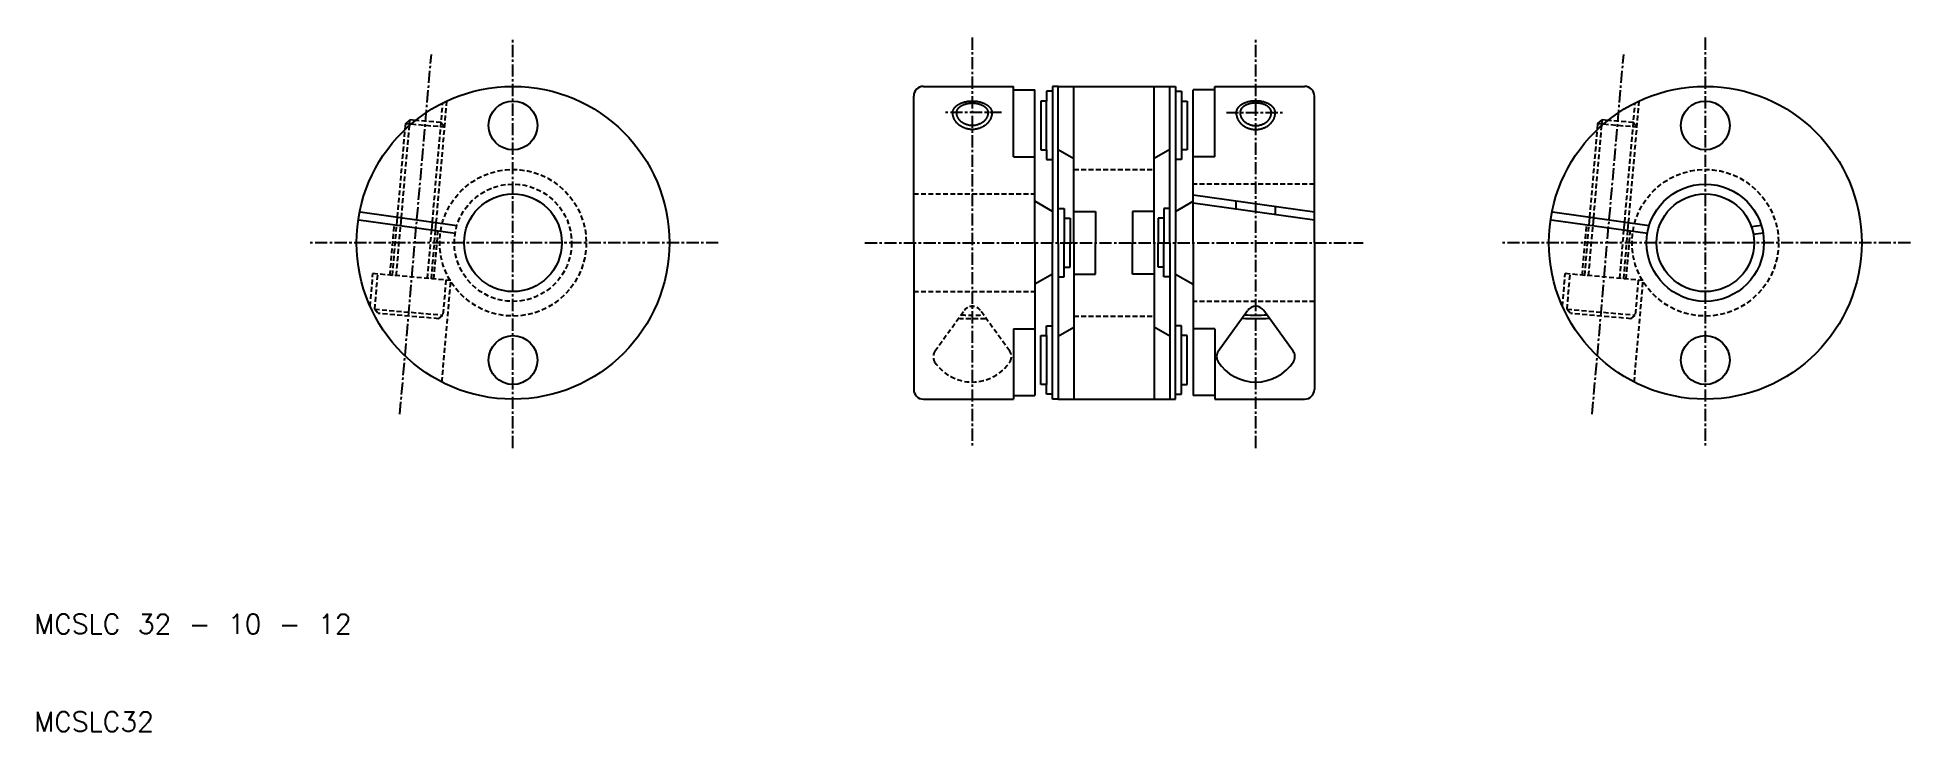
# Model space of a CAD drawing. Extents: x 10 to 202, y 10 to 81.
import ezdxf

# ---------------------------------------------------------------- set-up
doc = ezdxf.new("R2010")
doc.units = 0
doc.linetypes.add('CENTER', pattern=[2, 1.25, -0.25, 0.25, -0.25])
doc.linetypes.add('DASHED', pattern=[0.75, 0.5, -0.25])
doc.layers.get('0').update_dxf_attribs({"linetype": 'CONTINUOUS'})
doc.layers.add('CENTER', color=1, linetype='CENTER')
doc.styles.get("Standard").update_dxf_attribs({"font": 'txt.shx', "width": 0.7, "bigfont": 'bigfont.shx'})

msp = doc.modelspace()

# ---------------------------------------------------------------- linework, layer by layer
at = {"color": 7, "linetype": 'CONTINUOUS'}
for p, q in [((100, 60), (100, 75)), ((101, 76), (110.2, 76)), ((110.2, 75.63), (110.2, 76)), ((110.2, 75.63), (112.4, 75.63)), ((110.2, 68.8), (110.2, 75.63)), ((112.4, 64.12), (112.4, 75.63)), ((114.2, 75.5), (113.6, 75.5)), ((113.6, 75.5), (113.6, 74.5)), ((114.2, 76), (114.2, 75.5)), ((114.8, 76), (114.2, 76)), ((114.2, 75.5), (114.2, 68.5)), ((114.8, 60), (114.8, 76)), ((114.8, 76), (126.2, 76)), ((116.4, 68.63), (116.4, 76)), ((124.6, 68.63), (124.6, 76)), ((126.2, 60), (126.2, 76)), ((126.2, 76), (126.8, 76)), ((126.8, 76), (126.8, 75.5)), ((126.8, 75.5), (126.8, 68.5)), ((126.8, 75.5), (127.4, 75.5)), ((127.4, 75.5), (127.4, 74.5)), ((130.8, 75.63), (128.6, 75.63)), ((128.6, 64.12), (128.6, 75.63)), ((130.8, 76), (140, 76)), ((130.8, 75.63), (130.8, 76)), ((130.8, 68.8), (130.8, 75.63)), ((141, 60), (141, 75)), ((113, 74.5), (113, 69.5)), ((113.6, 74.5), (113, 74.5)), ((113.6, 69.5), (113.6, 74.5)), ((127.4, 74.5), (127.4, 69.5)), ((127.4, 74.5), (128, 74.5)), ((128, 74.5), (128, 69.5)), ((47.97, 71.59), (48.02, 72.2)), ((48.02, 72.2), (48.46, 72.57)), ((48.02, 72.2), (48.59, 72.15)), ((49.03, 72.52), (48.46, 72.57)), ((169.97, 71.59), (170.02, 72.2)), ((170.02, 72.2), (170.46, 72.57)), ((170.02, 72.2), (170.59, 72.15)), ((171.03, 72.52), (170.46, 72.57)), ((113, 69.5), (113.6, 69.5)), ((113.6, 69.5), (113.6, 68.5)), ((114.8, 69.55), (116.4, 68.63)), ((126.2, 69.55), (124.6, 68.63)), ((127.4, 69.5), (127.4, 68.5)), ((128, 69.5), (127.4, 69.5)), ((110.2, 68.8), (112.4, 68.8)), ((113.6, 68.5), (114.2, 68.5)), ((114.2, 68.5), (114.2, 63.2)), ((116.4, 60), (116.4, 68.63)), ((124.6, 60), (124.6, 68.63)), ((126.8, 68.5), (126.8, 63.2)), ((127.4, 68.5), (126.8, 68.5)), ((130.8, 68.8), (128.6, 68.8)), ((114.2, 63.2), (112.4, 64.24)), ((112.4, 60), (112.4, 64.12)), ((114.8, 63.5), (115.4, 63.5)), ((115.4, 63.5), (115.4, 60)), ((126.2, 63.5), (125.6, 63.5)), ((125.6, 63.5), (125.6, 60)), ((126.8, 63.2), (128.6, 64.24)), ((128.6, 64.9), (141.01, 63.15)), ((128.6, 60), (128.6, 64.12)), ((128.6, 64.1), (141, 62.35)), ((133, 63.48), (133, 64.28)), ((137, 63.72), (137, 62.92)), ((43.22, 62.35), (53.08, 60.97)), ((43.36, 63.15), (53.26, 61.76)), ((47.11, 61.81), (47.18, 62.62)), ((51.08, 61.25), (51.15, 62.06)), ((114.2, 63.2), (114.2, 60)), ((115.4, 62.5), (116, 62.5)), ((116, 62.5), (116, 60)), ((116.4, 63.2), (118.6, 63.2)), ((118.6, 63.2), (118.6, 60)), ((124.6, 63.2), (122.4, 63.2)), ((122.4, 63.2), (122.4, 60)), ((125.6, 62.5), (125, 62.5)), ((125, 62.5), (125, 60)), ((126.8, 63.2), (126.8, 60)), ((165.22, 62.35), (175.08, 60.97)), ((165.36, 63.15), (175.26, 61.76)), ((169.11, 61.81), (169.18, 62.62)), ((173.08, 61.25), (173.15, 62.06)), ((186.74, 61.76), (185.73, 61.62)), ((100, 60), (100, 45)), ((112.4, 60), (112.4, 55.88)), ((114.2, 56.8), (114.2, 60)), ((114.8, 60), (114.8, 44)), ((115.4, 56.5), (115.4, 60)), ((116, 57.5), (116, 60)), ((116.4, 60), (116.4, 51.37)), ((118.6, 56.8), (118.6, 60)), ((122.4, 56.8), (122.4, 60)), ((124.6, 60), (124.6, 51.37)), ((125, 57.5), (125, 60)), ((125.6, 56.5), (125.6, 60)), ((126.2, 60), (126.2, 44)), ((126.8, 56.8), (126.8, 60)), ((128.6, 60), (128.6, 55.88)), ((141, 60), (141, 45)), ((186.92, 60.97), (185.93, 60.83)), ((115.4, 57.5), (116, 57.5)), ((125.6, 57.5), (125, 57.5)), ((114.2, 56.8), (112.4, 55.76)), ((112.4, 55.88), (112.4, 44.37)), ((114.2, 51.5), (114.2, 56.8)), ((114.8, 56.5), (115.4, 56.5)), ((116.4, 56.8), (118.6, 56.8)), ((124.6, 56.8), (122.4, 56.8)), ((126.2, 56.5), (125.6, 56.5)), ((126.8, 51.5), (126.8, 56.8)), ((126.8, 56.8), (128.6, 55.76)), ((128.6, 55.88), (128.6, 44.37)), ((131.17, 48.91), (134.17, 53.07)), ((138.83, 48.91), (135.83, 53.07)), ((110.2, 51.2), (112.4, 51.2)), ((110.2, 51.2), (110.2, 44.37)), ((113, 45.5), (113, 50.5)), ((113, 50.5), (113.6, 50.5)), ((113.6, 51.5), (114.2, 51.5)), ((113.6, 50.5), (113.6, 51.5)), ((113.6, 50.5), (113.6, 45.5)), ((114.2, 44.5), (114.2, 51.5)), ((114.8, 50.45), (116.4, 51.37)), ((116.4, 51.37), (116.4, 44)), ((124.6, 51.37), (124.6, 44)), ((126.2, 50.45), (124.6, 51.37)), ((126.8, 44.5), (126.8, 51.5)), ((127.4, 51.5), (126.8, 51.5)), ((127.4, 50.5), (127.4, 51.5)), ((127.4, 45.5), (127.4, 50.5)), ((128, 50.5), (127.4, 50.5)), ((128, 45.5), (128, 50.5)), ((130.8, 51.2), (128.6, 51.2)), ((130.8, 51.2), (130.8, 44.37)), ((110.2, 44.37), (112.4, 44.37)), ((110.2, 44.37), (110.2, 44)), ((113.6, 45.5), (113, 45.5)), ((113.6, 44.5), (113.6, 45.5)), ((114.2, 44.5), (113.6, 44.5)), ((114.2, 44), (114.2, 44.5)), ((126.8, 44.5), (127.4, 44.5)), ((126.8, 44), (126.8, 44.5)), ((127.4, 45.5), (128, 45.5)), ((127.4, 44.5), (127.4, 45.5)), ((130.8, 44.37), (128.6, 44.37)), ((130.8, 44.37), (130.8, 44)), ((101, 44), (110.2, 44)), ((114.8, 44), (114.2, 44)), ((114.8, 44), (126.2, 44)), ((126.2, 44), (126.8, 44)), ((130.8, 44), (140, 44))]:
    msp.add_line(p, q, dxfattribs=at)
at = {"color": 3, "linetype": 'DASHED'}
for p, q in [((50.75, 62.11), (51.82, 74.3)), ((51.15, 62.06), (52.24, 74.5)), ((172.75, 62.11), (173.82, 74.3)), ((173.15, 62.06), (174.24, 74.5)), ((47.18, 62.62), (47.97, 71.59)), ((47.58, 62.56), (48.4, 71.99)), ((48.59, 72.15), (52.01, 71.85)), ((51.64, 72.29), (49.03, 72.52)), ((51.64, 72.29), (52.01, 71.85)), ((169.18, 62.62), (169.97, 71.59)), ((169.58, 62.56), (170.4, 71.99)), ((170.59, 72.15), (174.01, 71.85)), ((173.64, 72.29), (171.03, 72.52)), ((173.64, 72.29), (174.01, 71.85)), ((116.4, 67.5), (124.6, 67.5)), ((141, 66), (128.6, 66)), ((100, 65), (112.4, 65)), ((46.41, 56.68), (46.86, 61.84)), ((46.66, 56.66), (47.11, 61.81)), ((47.06, 56.63), (47.51, 61.75)), ((168.41, 56.68), (168.86, 61.84)), ((168.66, 56.66), (169.11, 61.81)), ((169.06, 56.63), (169.51, 61.75)), ((50.25, 56.35), (50.68, 61.3)), ((50.65, 56.31), (51.08, 61.25)), ((50.9, 56.29), (51.33, 61.21)), ((172.25, 56.35), (172.68, 61.3)), ((172.65, 56.31), (173.08, 61.25)), ((172.9, 56.29), (173.33, 61.21)), ((44.38, 53.5), (44.67, 56.84)), ((52.64, 56.14), (44.67, 56.84)), ((44.85, 53.21), (45.17, 56.79)), ((51.73, 45.75), (52.64, 56.14)), ((52.14, 56.18), (51.83, 52.6)), ((166.38, 53.5), (166.67, 56.84)), ((174.64, 56.14), (166.67, 56.84)), ((166.85, 53.21), (167.17, 56.79)), ((173.73, 45.75), (174.64, 56.14)), ((174.14, 56.18), (173.83, 52.6)), ((100, 55), (112.4, 55)), ((141, 54), (128.6, 54)), ((44.85, 53.21), (51.83, 52.6)), ((44.85, 53.21), (45.22, 52.77)), ((51.39, 52.23), (45.22, 52.77)), ((51.39, 52.23), (51.83, 52.6)), ((102.17, 48.91), (105.17, 53.07)), ((109.83, 48.91), (106.83, 53.07)), ((116.4, 52.5), (124.6, 52.5)), ((166.85, 53.21), (167.22, 52.77)), ((166.85, 53.21), (173.83, 52.6)), ((173.39, 52.23), (167.22, 52.77)), ((173.39, 52.23), (173.83, 52.6))]:
    msp.add_line(p, q, dxfattribs=at)
at = {"color": 3, "linetype": 'CONTINUOUS'}
for p, q in [((48.4, 71.99), (48.46, 72.57)), ((170.4, 71.99), (170.46, 72.57)), ((47.51, 61.75), (47.58, 62.56)), ((50.68, 61.3), (50.75, 62.11)), ((169.51, 61.75), (169.58, 62.56)), ((172.68, 61.3), (172.75, 62.11))]:
    msp.add_line(p, q, dxfattribs=at)
at = {"color": 3, "linetype": 'DASHED'}
for points in [[(104, 73.31, 0), (104, 73.34, 0), (104, 73.37, 0), (104, 73.4, 0), (104.01, 73.43, 0), (104.01, 73.46, 0), (104.02, 73.49, 0), (104.03, 73.52, 0), (104.04, 73.55, 0), (104.05, 73.57, 0), (104.06, 73.6, 0), (104.07, 73.63, 0), (104.09, 73.66, 0), (104.1, 73.69, 0), (104.12, 73.71, 0), (104.13, 73.74, 0), (104.15, 73.77, 0), (104.17, 73.8, 0), (104.19, 73.82, 0), (104.21, 73.85, 0), (104.24, 73.87, 0), (104.26, 73.9, 0), (104.28, 73.92, 0), (104.31, 73.95, 0), (104.34, 73.97, 0), (104.36, 74, 0), (104.39, 74.02, 0), (104.42, 74.04, 0), (104.45, 74.07, 0), (104.49, 74.09, 0), (104.52, 74.11, 0), (104.55, 74.13, 0), (104.59, 74.15, 0), (104.62, 74.17, 0), (104.66, 74.19, 0), (104.69, 74.21, 0), (104.73, 74.23, 0), (104.77, 74.25, 0), (104.81, 74.27, 0), (104.85, 74.28, 0), (104.89, 74.3, 0), (104.93, 74.32, 0), (104.97, 74.33, 0), (105.01, 74.35, 0), (105.06, 74.36, 0), (105.1, 74.37, 0), (105.14, 74.39, 0), (105.19, 74.4, 0), (105.23, 74.41, 0), (105.28, 74.42, 0), (105.33, 74.43, 0), (105.37, 74.44, 0), (105.42, 74.45, 0), (105.47, 74.46, 0), (105.51, 74.47, 0), (105.56, 74.47, 0), (105.61, 74.48, 0), (105.66, 74.48, 0), (105.71, 74.49, 0), (105.75, 74.49, 0), (105.8, 74.5, 0), (105.85, 74.5, 0), (105.9, 74.5, 0), (105.95, 74.5, 0), (106, 74.5, 0), (106.05, 74.5, 0), (106.1, 74.5, 0), (106.15, 74.5, 0), (106.2, 74.5, 0), (106.25, 74.49, 0), (106.29, 74.49, 0), (106.34, 74.48, 0), (106.39, 74.48, 0), (106.44, 74.47, 0), (106.49, 74.47, 0), (106.53, 74.46, 0), (106.58, 74.45, 0), (106.63, 74.44, 0), (106.67, 74.43, 0), (106.72, 74.42, 0), (106.76, 74.41, 0), (106.81, 74.4, 0), (106.86, 74.39, 0), (106.9, 74.37, 0), (106.94, 74.36, 0), (106.99, 74.35, 0), (107.03, 74.33, 0), (107.07, 74.32, 0), (107.11, 74.3, 0), (107.15, 74.28, 0), (107.19, 74.27, 0), (107.23, 74.25, 0), (107.27, 74.23, 0), (107.31, 74.21, 0), (107.34, 74.19, 0), (107.38, 74.17, 0), (107.41, 74.15, 0), (107.45, 74.13, 0), (107.48, 74.11, 0), (107.51, 74.09, 0), (107.55, 74.07, 0), (107.58, 74.04, 0), (107.61, 74.02, 0), (107.63, 74, 0), (107.66, 73.97, 0), (107.69, 73.95, 0), (107.71, 73.92, 0), (107.74, 73.9, 0), (107.76, 73.87, 0), (107.79, 73.85, 0), (107.81, 73.82, 0), (107.83, 73.8, 0), (107.85, 73.77, 0), (107.87, 73.74, 0), (107.88, 73.71, 0), (107.9, 73.69, 0), (107.91, 73.66, 0), (107.93, 73.63, 0), (107.94, 73.6, 0), (107.95, 73.57, 0), (107.96, 73.55, 0), (107.97, 73.52, 0), (107.98, 73.49, 0), (107.98, 73.46, 0), (107.99, 73.43, 0), (107.99, 73.4, 0), (108, 73.37, 0), (108, 73.34, 0), (108, 73.31, 0)], [(108, 73.31, 0), (108, 73.27, 0), (108, 73.23, 0), (107.99, 73.19, 0), (107.99, 73.14, 0), (107.98, 73.1, 0), (107.98, 73.06, 0), (107.97, 73.02, 0), (107.96, 72.98, 0), (107.95, 72.94, 0), (107.94, 72.89, 0), (107.93, 72.85, 0), (107.91, 72.81, 0), (107.9, 72.77, 0), (107.88, 72.73, 0), (107.87, 72.69, 0), (107.85, 72.65, 0), (107.83, 72.61, 0), (107.81, 72.58, 0), (107.79, 72.54, 0), (107.76, 72.5, 0), (107.74, 72.46, 0), (107.71, 72.43, 0), (107.69, 72.39, 0), (107.66, 72.36, 0), (107.63, 72.32, 0), (107.61, 72.29, 0), (107.58, 72.25, 0), (107.55, 72.22, 0), (107.51, 72.19, 0), (107.48, 72.16, 0), (107.45, 72.12, 0), (107.41, 72.09, 0), (107.38, 72.06, 0), (107.34, 72.04, 0), (107.31, 72.01, 0), (107.27, 71.98, 0), (107.23, 71.95, 0), (107.19, 71.93, 0), (107.15, 71.9, 0), (107.11, 71.88, 0), (107.07, 71.86, 0), (107.03, 71.83, 0), (106.99, 71.81, 0), (106.94, 71.79, 0), (106.9, 71.77, 0), (106.86, 71.75, 0), (106.81, 71.74, 0), (106.76, 71.72, 0), (106.72, 71.7, 0), (106.67, 71.69, 0), (106.63, 71.68, 0), (106.58, 71.66, 0), (106.53, 71.65, 0), (106.49, 71.64, 0), (106.44, 71.63, 0), (106.39, 71.62, 0), (106.34, 71.61, 0), (106.29, 71.61, 0), (106.25, 71.6, 0), (106.2, 71.6, 0), (106.15, 71.59, 0), (106.1, 71.59, 0), (106.05, 71.59, 0), (106, 71.59, 0), (105.95, 71.59, 0), (105.9, 71.59, 0), (105.85, 71.59, 0), (105.8, 71.6, 0), (105.75, 71.6, 0), (105.71, 71.61, 0), (105.66, 71.61, 0), (105.61, 71.62, 0), (105.56, 71.63, 0), (105.51, 71.64, 0), (105.47, 71.65, 0), (105.42, 71.66, 0), (105.37, 71.68, 0), (105.33, 71.69, 0), (105.28, 71.7, 0), (105.23, 71.72, 0), (105.19, 71.74, 0), (105.14, 71.75, 0), (105.1, 71.77, 0), (105.06, 71.79, 0), (105.01, 71.81, 0), (104.97, 71.83, 0), (104.93, 71.86, 0), (104.89, 71.88, 0), (104.85, 71.9, 0), (104.81, 71.93, 0), (104.77, 71.95, 0), (104.73, 71.98, 0), (104.69, 72.01, 0), (104.66, 72.04, 0), (104.62, 72.06, 0), (104.59, 72.09, 0), (104.55, 72.12, 0), (104.52, 72.16, 0), (104.49, 72.19, 0), (104.45, 72.22, 0), (104.42, 72.25, 0), (104.39, 72.29, 0), (104.36, 72.32, 0), (104.34, 72.36, 0), (104.31, 72.39, 0), (104.28, 72.43, 0), (104.26, 72.46, 0), (104.24, 72.5, 0), (104.21, 72.54, 0), (104.19, 72.58, 0), (104.17, 72.61, 0), (104.15, 72.65, 0), (104.13, 72.69, 0), (104.12, 72.73, 0), (104.1, 72.77, 0), (104.09, 72.81, 0), (104.07, 72.85, 0), (104.06, 72.89, 0), (104.05, 72.94, 0), (104.04, 72.98, 0), (104.03, 73.02, 0), (104.02, 73.06, 0), (104.01, 73.1, 0), (104.01, 73.14, 0), (104, 73.19, 0), (104, 73.23, 0), (104, 73.27, 0), (104, 73.31, 0)], [(104.4, 73.31, 0), (104.4, 73.34, 0), (104.4, 73.36, 0), (104.4, 73.39, 0), (104.41, 73.41, 0), (104.41, 73.43, 0), (104.42, 73.46, 0), (104.42, 73.48, 0), (104.43, 73.51, 0), (104.44, 73.53, 0), (104.45, 73.55, 0), (104.46, 73.58, 0), (104.47, 73.6, 0), (104.48, 73.62, 0), (104.49, 73.65, 0), (104.51, 73.67, 0), (104.52, 73.69, 0), (104.54, 73.71, 0), (104.55, 73.73, 0), (104.57, 73.76, 0), (104.59, 73.78, 0), (104.61, 73.8, 0), (104.63, 73.82, 0), (104.65, 73.84, 0), (104.67, 73.86, 0), (104.69, 73.88, 0), (104.71, 73.9, 0), (104.74, 73.92, 0), (104.76, 73.94, 0), (104.79, 73.96, 0), (104.81, 73.97, 0), (104.84, 73.99, 0), (104.87, 74.01, 0), (104.9, 74.03, 0), (104.93, 74.04, 0), (104.95, 74.06, 0), (104.98, 74.07, 0), (105.02, 74.09, 0), (105.05, 74.1, 0), (105.08, 74.12, 0), (105.11, 74.13, 0), (105.14, 74.15, 0), (105.18, 74.16, 0), (105.21, 74.17, 0), (105.25, 74.18, 0), (105.28, 74.19, 0), (105.32, 74.2, 0), (105.35, 74.21, 0), (105.39, 74.22, 0), (105.42, 74.23, 0), (105.46, 74.24, 0), (105.5, 74.25, 0), (105.54, 74.26, 0), (105.57, 74.26, 0), (105.61, 74.27, 0), (105.65, 74.27, 0), (105.69, 74.28, 0), (105.73, 74.28, 0), (105.76, 74.29, 0), (105.8, 74.29, 0), (105.84, 74.29, 0), (105.88, 74.3, 0), (105.92, 74.3, 0), (105.96, 74.3, 0), (106, 74.3, 0), (106.04, 74.3, 0), (106.08, 74.3, 0), (106.12, 74.3, 0), (106.16, 74.29, 0), (106.2, 74.29, 0), (106.23, 74.29, 0), (106.27, 74.28, 0), (106.31, 74.28, 0), (106.35, 74.27, 0), (106.39, 74.27, 0), (106.43, 74.26, 0), (106.46, 74.26, 0), (106.5, 74.25, 0), (106.54, 74.24, 0), (106.58, 74.23, 0), (106.61, 74.22, 0), (106.65, 74.21, 0), (106.68, 74.2, 0), (106.72, 74.19, 0), (106.75, 74.18, 0), (106.79, 74.17, 0), (106.82, 74.16, 0), (106.86, 74.15, 0), (106.89, 74.13, 0), (106.92, 74.12, 0), (106.95, 74.1, 0), (106.98, 74.09, 0), (107.01, 74.07, 0), (107.05, 74.06, 0), (107.07, 74.04, 0), (107.1, 74.03, 0), (107.13, 74.01, 0), (107.16, 73.99, 0), (107.19, 73.97, 0), (107.21, 73.96, 0), (107.24, 73.94, 0), (107.26, 73.92, 0), (107.28, 73.9, 0), (107.31, 73.88, 0), (107.33, 73.86, 0), (107.35, 73.84, 0), (107.37, 73.82, 0), (107.39, 73.8, 0), (107.41, 73.78, 0), (107.43, 73.76, 0), (107.45, 73.73, 0), (107.46, 73.71, 0), (107.48, 73.69, 0), (107.49, 73.67, 0), (107.51, 73.65, 0), (107.52, 73.62, 0), (107.53, 73.6, 0), (107.54, 73.58, 0), (107.55, 73.55, 0), (107.56, 73.53, 0), (107.57, 73.51, 0), (107.58, 73.48, 0), (107.58, 73.46, 0), (107.59, 73.43, 0), (107.59, 73.41, 0), (107.6, 73.39, 0), (107.6, 73.36, 0), (107.6, 73.34, 0), (107.6, 73.31, 0)], [(107.6, 73.31, 0), (107.6, 73.28, 0), (107.6, 73.25, 0), (107.6, 73.22, 0), (107.59, 73.18, 0), (107.59, 73.15, 0), (107.58, 73.12, 0), (107.58, 73.09, 0), (107.57, 73.06, 0), (107.56, 73.02, 0), (107.55, 72.99, 0), (107.54, 72.96, 0), (107.53, 72.93, 0), (107.52, 72.9, 0), (107.51, 72.87, 0), (107.49, 72.84, 0), (107.48, 72.81, 0), (107.46, 72.78, 0), (107.45, 72.75, 0), (107.43, 72.72, 0), (107.41, 72.69, 0), (107.39, 72.66, 0), (107.37, 72.63, 0), (107.35, 72.61, 0), (107.33, 72.58, 0), (107.31, 72.55, 0), (107.28, 72.52, 0), (107.26, 72.5, 0), (107.24, 72.47, 0), (107.21, 72.45, 0), (107.19, 72.42, 0), (107.16, 72.4, 0), (107.13, 72.38, 0), (107.1, 72.35, 0), (107.07, 72.33, 0), (107.05, 72.31, 0), (107.01, 72.29, 0), (106.98, 72.27, 0), (106.95, 72.25, 0), (106.92, 72.23, 0), (106.89, 72.21, 0), (106.86, 72.19, 0), (106.82, 72.18, 0), (106.79, 72.16, 0), (106.75, 72.15, 0), (106.72, 72.13, 0), (106.68, 72.12, 0), (106.65, 72.1, 0), (106.61, 72.09, 0), (106.58, 72.08, 0), (106.54, 72.07, 0), (106.5, 72.06, 0), (106.46, 72.05, 0), (106.43, 72.04, 0), (106.39, 72.03, 0), (106.35, 72.02, 0), (106.31, 72.01, 0), (106.27, 72.01, 0), (106.23, 72, 0), (106.2, 72, 0), (106.16, 72, 0), (106.12, 71.99, 0), (106.08, 71.99, 0), (106.04, 71.99, 0), (106, 71.99, 0), (105.96, 71.99, 0), (105.92, 71.99, 0), (105.88, 71.99, 0), (105.84, 72, 0), (105.8, 72, 0), (105.76, 72, 0), (105.73, 72.01, 0), (105.69, 72.01, 0), (105.65, 72.02, 0), (105.61, 72.03, 0), (105.57, 72.04, 0), (105.54, 72.05, 0), (105.5, 72.06, 0), (105.46, 72.07, 0), (105.42, 72.08, 0), (105.39, 72.09, 0), (105.35, 72.1, 0), (105.32, 72.12, 0), (105.28, 72.13, 0), (105.25, 72.15, 0), (105.21, 72.16, 0), (105.18, 72.18, 0), (105.14, 72.19, 0), (105.11, 72.21, 0), (105.08, 72.23, 0), (105.05, 72.25, 0), (105.02, 72.27, 0), (104.98, 72.29, 0), (104.95, 72.31, 0), (104.93, 72.33, 0), (104.9, 72.35, 0), (104.87, 72.38, 0), (104.84, 72.4, 0), (104.81, 72.42, 0), (104.79, 72.45, 0), (104.76, 72.47, 0), (104.74, 72.5, 0), (104.71, 72.52, 0), (104.69, 72.55, 0), (104.67, 72.58, 0), (104.65, 72.61, 0), (104.63, 72.63, 0), (104.61, 72.66, 0), (104.59, 72.69, 0), (104.57, 72.72, 0), (104.55, 72.75, 0), (104.54, 72.78, 0), (104.52, 72.81, 0), (104.51, 72.84, 0), (104.49, 72.87, 0), (104.48, 72.9, 0), (104.47, 72.93, 0), (104.46, 72.96, 0), (104.45, 72.99, 0), (104.44, 73.02, 0), (104.43, 73.06, 0), (104.42, 73.09, 0), (104.42, 73.12, 0), (104.41, 73.15, 0), (104.41, 73.18, 0), (104.4, 73.22, 0), (104.4, 73.25, 0), (104.4, 73.28, 0), (104.4, 73.31, 0)]]:
    msp.add_polyline3d(points, dxfattribs=at)
at = {"color": 3, "linetype": 'CONTINUOUS'}
for points in [[(137, 73.31, 0), (137, 73.34, 0), (137, 73.37, 0), (136.99, 73.4, 0), (136.99, 73.43, 0), (136.99, 73.46, 0), (136.98, 73.49, 0), (136.97, 73.52, 0), (136.96, 73.55, 0), (136.95, 73.57, 0), (136.94, 73.6, 0), (136.93, 73.63, 0), (136.91, 73.66, 0), (136.9, 73.69, 0), (136.88, 73.71, 0), (136.87, 73.74, 0), (136.85, 73.77, 0), (136.83, 73.8, 0), (136.81, 73.82, 0), (136.79, 73.85, 0), (136.76, 73.87, 0), (136.74, 73.9, 0), (136.71, 73.92, 0), (136.69, 73.95, 0), (136.66, 73.97, 0), (136.63, 74, 0), (136.61, 74.02, 0), (136.58, 74.04, 0), (136.55, 74.07, 0), (136.51, 74.09, 0), (136.48, 74.11, 0), (136.45, 74.13, 0), (136.41, 74.15, 0), (136.38, 74.17, 0), (136.34, 74.19, 0), (136.31, 74.21, 0), (136.27, 74.23, 0), (136.23, 74.25, 0), (136.19, 74.27, 0), (136.15, 74.28, 0), (136.11, 74.3, 0), (136.07, 74.32, 0), (136.03, 74.33, 0), (135.99, 74.35, 0), (135.94, 74.36, 0), (135.9, 74.37, 0), (135.85, 74.39, 0), (135.81, 74.4, 0), (135.76, 74.41, 0), (135.72, 74.42, 0), (135.67, 74.43, 0), (135.63, 74.44, 0), (135.58, 74.45, 0), (135.53, 74.46, 0), (135.49, 74.47, 0), (135.44, 74.47, 0), (135.39, 74.48, 0), (135.34, 74.48, 0), (135.29, 74.49, 0), (135.25, 74.49, 0), (135.2, 74.5, 0), (135.15, 74.5, 0), (135.1, 74.5, 0), (135.05, 74.5, 0), (135, 74.5, 0), (134.95, 74.5, 0), (134.9, 74.5, 0), (134.85, 74.5, 0), (134.8, 74.5, 0), (134.75, 74.49, 0), (134.71, 74.49, 0), (134.66, 74.48, 0), (134.61, 74.48, 0), (134.56, 74.47, 0), (134.51, 74.47, 0), (134.47, 74.46, 0), (134.42, 74.45, 0), (134.37, 74.44, 0), (134.33, 74.43, 0), (134.28, 74.42, 0), (134.24, 74.41, 0), (134.19, 74.4, 0), (134.14, 74.39, 0), (134.1, 74.37, 0), (134.06, 74.36, 0), (134.01, 74.35, 0), (133.97, 74.33, 0), (133.93, 74.32, 0), (133.89, 74.3, 0), (133.85, 74.28, 0), (133.81, 74.27, 0), (133.77, 74.25, 0), (133.73, 74.23, 0), (133.69, 74.21, 0), (133.66, 74.19, 0), (133.62, 74.17, 0), (133.59, 74.15, 0), (133.55, 74.13, 0), (133.52, 74.11, 0), (133.49, 74.09, 0), (133.45, 74.07, 0), (133.42, 74.04, 0), (133.39, 74.02, 0), (133.37, 74, 0), (133.34, 73.97, 0), (133.31, 73.95, 0), (133.28, 73.92, 0), (133.26, 73.9, 0), (133.24, 73.87, 0), (133.21, 73.85, 0), (133.19, 73.82, 0), (133.17, 73.8, 0), (133.15, 73.77, 0), (133.13, 73.74, 0), (133.12, 73.71, 0), (133.1, 73.69, 0), (133.09, 73.66, 0), (133.07, 73.63, 0), (133.06, 73.6, 0), (133.05, 73.57, 0), (133.04, 73.55, 0), (133.03, 73.52, 0), (133.02, 73.49, 0), (133.01, 73.46, 0), (133.01, 73.43, 0), (133, 73.4, 0), (133, 73.37, 0), (133, 73.34, 0), (133, 73.31, 0)], [(133, 73.31, 0), (133, 73.27, 0), (133, 73.23, 0), (133, 73.19, 0), (133.01, 73.14, 0), (133.01, 73.1, 0), (133.02, 73.06, 0), (133.03, 73.02, 0), (133.04, 72.98, 0), (133.05, 72.94, 0), (133.06, 72.89, 0), (133.07, 72.85, 0), (133.09, 72.81, 0), (133.1, 72.77, 0), (133.12, 72.73, 0), (133.13, 72.69, 0), (133.15, 72.65, 0), (133.17, 72.61, 0), (133.19, 72.58, 0), (133.21, 72.54, 0), (133.24, 72.5, 0), (133.26, 72.46, 0), (133.28, 72.43, 0), (133.31, 72.39, 0), (133.34, 72.36, 0), (133.37, 72.32, 0), (133.39, 72.29, 0), (133.42, 72.25, 0), (133.45, 72.22, 0), (133.49, 72.19, 0), (133.52, 72.16, 0), (133.55, 72.12, 0), (133.59, 72.09, 0), (133.62, 72.06, 0), (133.66, 72.04, 0), (133.69, 72.01, 0), (133.73, 71.98, 0), (133.77, 71.95, 0), (133.81, 71.93, 0), (133.85, 71.9, 0), (133.89, 71.88, 0), (133.93, 71.86, 0), (133.97, 71.83, 0), (134.01, 71.81, 0), (134.06, 71.79, 0), (134.1, 71.77, 0), (134.14, 71.75, 0), (134.19, 71.74, 0), (134.24, 71.72, 0), (134.28, 71.7, 0), (134.33, 71.69, 0), (134.37, 71.68, 0), (134.42, 71.66, 0), (134.47, 71.65, 0), (134.51, 71.64, 0), (134.56, 71.63, 0), (134.61, 71.62, 0), (134.66, 71.61, 0), (134.71, 71.61, 0), (134.75, 71.6, 0), (134.8, 71.6, 0), (134.85, 71.59, 0), (134.9, 71.59, 0), (134.95, 71.59, 0), (135, 71.59, 0), (135.05, 71.59, 0), (135.1, 71.59, 0), (135.15, 71.59, 0), (135.2, 71.6, 0), (135.25, 71.6, 0), (135.29, 71.61, 0), (135.34, 71.61, 0), (135.39, 71.62, 0), (135.44, 71.63, 0), (135.49, 71.64, 0), (135.53, 71.65, 0), (135.58, 71.66, 0), (135.63, 71.68, 0), (135.67, 71.69, 0), (135.72, 71.7, 0), (135.76, 71.72, 0), (135.81, 71.74, 0), (135.85, 71.75, 0), (135.9, 71.77, 0), (135.94, 71.79, 0), (135.99, 71.81, 0), (136.03, 71.83, 0), (136.07, 71.86, 0), (136.11, 71.88, 0), (136.15, 71.9, 0), (136.19, 71.93, 0), (136.23, 71.95, 0), (136.27, 71.98, 0), (136.31, 72.01, 0), (136.34, 72.04, 0), (136.38, 72.06, 0), (136.41, 72.09, 0), (136.45, 72.12, 0), (136.48, 72.16, 0), (136.51, 72.19, 0), (136.55, 72.22, 0), (136.58, 72.25, 0), (136.61, 72.29, 0), (136.63, 72.32, 0), (136.66, 72.36, 0), (136.69, 72.39, 0), (136.71, 72.43, 0), (136.74, 72.46, 0), (136.76, 72.5, 0), (136.79, 72.54, 0), (136.81, 72.58, 0), (136.83, 72.61, 0), (136.85, 72.65, 0), (136.87, 72.69, 0), (136.88, 72.73, 0), (136.9, 72.77, 0), (136.91, 72.81, 0), (136.93, 72.85, 0), (136.94, 72.89, 0), (136.95, 72.94, 0), (136.96, 72.98, 0), (136.97, 73.02, 0), (136.98, 73.06, 0), (136.99, 73.1, 0), (136.99, 73.14, 0), (136.99, 73.19, 0), (137, 73.23, 0), (137, 73.27, 0), (137, 73.31, 0)]]:
    msp.add_polyline3d(points, dxfattribs=at)
at = {"color": 7, "linetype": 'CONTINUOUS'}
for points in [[(136.6, 73.31, 0), (136.6, 73.34, 0), (136.6, 73.36, 0), (136.6, 73.39, 0), (136.59, 73.41, 0), (136.59, 73.43, 0), (136.58, 73.46, 0), (136.58, 73.48, 0), (136.57, 73.51, 0), (136.56, 73.53, 0), (136.55, 73.55, 0), (136.54, 73.58, 0), (136.53, 73.6, 0), (136.52, 73.62, 0), (136.51, 73.65, 0), (136.49, 73.67, 0), (136.48, 73.69, 0), (136.46, 73.71, 0), (136.45, 73.73, 0), (136.43, 73.76, 0), (136.41, 73.78, 0), (136.39, 73.8, 0), (136.37, 73.82, 0), (136.35, 73.84, 0), (136.33, 73.86, 0), (136.31, 73.88, 0), (136.28, 73.9, 0), (136.26, 73.92, 0), (136.24, 73.94, 0), (136.21, 73.96, 0), (136.19, 73.97, 0), (136.16, 73.99, 0), (136.13, 74.01, 0), (136.1, 74.03, 0), (136.07, 74.04, 0), (136.04, 74.06, 0), (136.01, 74.07, 0), (135.98, 74.09, 0), (135.95, 74.1, 0), (135.92, 74.12, 0), (135.89, 74.13, 0), (135.86, 74.15, 0), (135.82, 74.16, 0), (135.79, 74.17, 0), (135.75, 74.18, 0), (135.72, 74.19, 0), (135.68, 74.2, 0), (135.65, 74.21, 0), (135.61, 74.22, 0), (135.58, 74.23, 0), (135.54, 74.24, 0), (135.5, 74.25, 0), (135.46, 74.26, 0), (135.43, 74.26, 0), (135.39, 74.27, 0), (135.35, 74.27, 0), (135.31, 74.28, 0), (135.27, 74.28, 0), (135.24, 74.29, 0), (135.2, 74.29, 0), (135.16, 74.29, 0), (135.12, 74.3, 0), (135.08, 74.3, 0), (135.04, 74.3, 0), (135, 74.3, 0), (134.96, 74.3, 0), (134.92, 74.3, 0), (134.88, 74.3, 0), (134.84, 74.29, 0), (134.8, 74.29, 0), (134.76, 74.29, 0), (134.73, 74.28, 0), (134.69, 74.28, 0), (134.65, 74.27, 0), (134.61, 74.27, 0), (134.57, 74.26, 0), (134.54, 74.26, 0), (134.5, 74.25, 0), (134.46, 74.24, 0), (134.42, 74.23, 0), (134.39, 74.22, 0), (134.35, 74.21, 0), (134.32, 74.2, 0), (134.28, 74.19, 0), (134.25, 74.18, 0), (134.21, 74.17, 0), (134.18, 74.16, 0), (134.14, 74.15, 0), (134.11, 74.13, 0), (134.08, 74.12, 0), (134.05, 74.1, 0), (134.02, 74.09, 0), (133.99, 74.07, 0), (133.95, 74.06, 0), (133.93, 74.04, 0), (133.9, 74.03, 0), (133.87, 74.01, 0), (133.84, 73.99, 0), (133.81, 73.97, 0), (133.79, 73.96, 0), (133.76, 73.94, 0), (133.74, 73.92, 0), (133.71, 73.9, 0), (133.69, 73.88, 0), (133.67, 73.86, 0), (133.65, 73.84, 0), (133.63, 73.82, 0), (133.61, 73.8, 0), (133.59, 73.78, 0), (133.57, 73.76, 0), (133.55, 73.73, 0), (133.54, 73.71, 0), (133.52, 73.69, 0), (133.51, 73.67, 0), (133.49, 73.65, 0), (133.48, 73.62, 0), (133.47, 73.6, 0), (133.46, 73.58, 0), (133.45, 73.55, 0), (133.44, 73.53, 0), (133.43, 73.51, 0), (133.42, 73.48, 0), (133.42, 73.46, 0), (133.41, 73.43, 0), (133.41, 73.41, 0), (133.4, 73.39, 0), (133.4, 73.36, 0), (133.4, 73.34, 0), (133.4, 73.31, 0)], [(133.4, 73.31, 0), (133.4, 73.28, 0), (133.4, 73.25, 0), (133.4, 73.22, 0), (133.41, 73.18, 0), (133.41, 73.15, 0), (133.42, 73.12, 0), (133.42, 73.09, 0), (133.43, 73.06, 0), (133.44, 73.02, 0), (133.45, 72.99, 0), (133.46, 72.96, 0), (133.47, 72.93, 0), (133.48, 72.9, 0), (133.49, 72.87, 0), (133.51, 72.84, 0), (133.52, 72.81, 0), (133.54, 72.78, 0), (133.55, 72.75, 0), (133.57, 72.72, 0), (133.59, 72.69, 0), (133.61, 72.66, 0), (133.63, 72.63, 0), (133.65, 72.61, 0), (133.67, 72.58, 0), (133.69, 72.55, 0), (133.71, 72.52, 0), (133.74, 72.5, 0), (133.76, 72.47, 0), (133.79, 72.45, 0), (133.81, 72.42, 0), (133.84, 72.4, 0), (133.87, 72.38, 0), (133.9, 72.35, 0), (133.93, 72.33, 0), (133.95, 72.31, 0), (133.99, 72.29, 0), (134.02, 72.27, 0), (134.05, 72.25, 0), (134.08, 72.23, 0), (134.11, 72.21, 0), (134.14, 72.19, 0), (134.18, 72.18, 0), (134.21, 72.16, 0), (134.25, 72.15, 0), (134.28, 72.13, 0), (134.32, 72.12, 0), (134.35, 72.1, 0), (134.39, 72.09, 0), (134.42, 72.08, 0), (134.46, 72.07, 0), (134.5, 72.06, 0), (134.54, 72.05, 0), (134.57, 72.04, 0), (134.61, 72.03, 0), (134.65, 72.02, 0), (134.69, 72.01, 0), (134.73, 72.01, 0), (134.76, 72, 0), (134.8, 72, 0), (134.84, 72, 0), (134.88, 71.99, 0), (134.92, 71.99, 0), (134.96, 71.99, 0), (135, 71.99, 0), (135.04, 71.99, 0), (135.08, 71.99, 0), (135.12, 71.99, 0), (135.16, 72, 0), (135.2, 72, 0), (135.24, 72, 0), (135.27, 72.01, 0), (135.31, 72.01, 0), (135.35, 72.02, 0), (135.39, 72.03, 0), (135.43, 72.04, 0), (135.46, 72.05, 0), (135.5, 72.06, 0), (135.54, 72.07, 0), (135.58, 72.08, 0), (135.61, 72.09, 0), (135.65, 72.1, 0), (135.68, 72.12, 0), (135.72, 72.13, 0), (135.75, 72.15, 0), (135.79, 72.16, 0), (135.82, 72.18, 0), (135.86, 72.19, 0), (135.89, 72.21, 0), (135.92, 72.23, 0), (135.95, 72.25, 0), (135.98, 72.27, 0), (136.01, 72.29, 0), (136.04, 72.31, 0), (136.07, 72.33, 0), (136.1, 72.35, 0), (136.13, 72.38, 0), (136.16, 72.4, 0), (136.19, 72.42, 0), (136.21, 72.45, 0), (136.24, 72.47, 0), (136.26, 72.5, 0), (136.28, 72.52, 0), (136.31, 72.55, 0), (136.33, 72.58, 0), (136.35, 72.61, 0), (136.37, 72.63, 0), (136.39, 72.66, 0), (136.41, 72.69, 0), (136.43, 72.72, 0), (136.45, 72.75, 0), (136.46, 72.78, 0), (136.48, 72.81, 0), (136.49, 72.84, 0), (136.51, 72.87, 0), (136.52, 72.9, 0), (136.53, 72.93, 0), (136.54, 72.96, 0), (136.55, 72.99, 0), (136.56, 73.02, 0), (136.57, 73.06, 0), (136.58, 73.09, 0), (136.58, 73.12, 0), (136.59, 73.15, 0), (136.59, 73.18, 0), (136.6, 73.22, 0), (136.6, 73.25, 0), (136.6, 73.28, 0), (136.6, 73.31, 0)]]:
    msp.add_polyline3d(points, dxfattribs=at)
for centre, radius in [((59, 60), 16), ((181, 60), 16), ((59, 72), 2.5), ((181, 72), 2.5), ((181, 60), 6), ((59, 60), 5), ((181, 60), 5), ((59, 48), 2.5), ((181, 48), 2.5)]:
    msp.add_circle(centre, radius, dxfattribs=at)
at = {"color": 3, "linetype": 'DASHED'}
for centre, radius in [((59, 60), 7.5), ((181, 60), 7.5), ((59, 60), 6)]:
    msp.add_circle(centre, radius, dxfattribs=at)
at = {"color": 7, "linetype": 'CONTINUOUS'}
for centre, radius, start, end in [((101, 75), 1, 90, 180), ((140, 75), 1, 0, 90), ((135, 86.01), 33.77, 267.6141, 272.3896), ((135, 87.26), 34.66, 268.0974, 271.9064), ((135, 52.5), 1, 34.3841, 145.6159), ((132, 48.35), 1, 145.6159, 211.1989), ((138, 48.35), 1, 328.8011, 34.3841), ((135, 50.36), 4.61, 213.2133, 326.7867), ((101, 45), 1, 180, 270), ((140, 45), 1, 270, 0)]:
    msp.add_arc(centre, radius, start, end, dxfattribs=at)
at = {"color": 3, "linetype": 'DASHED'}
for centre, radius, start, end in [((106, 86.01), 33.77, 267.6141, 272.3896), ((106, 87.26), 34.66, 268.0974, 271.9064), ((106, 52.5), 1, 34.3841, 145.6159), ((103, 48.35), 1, 145.6159, 211.1989), ((109, 48.35), 1, 328.8011, 34.3841), ((106, 50.36), 4.61, 213.2133, 326.7867)]:
    msp.add_arc(centre, radius, start, end, dxfattribs=at)
at = {"layer": 'CENTER', "color": 1, "linetype": 'CENTER'}
for p, q in [((59, 39), (59, 81)), ((106, 81), (106, 39)), ((135, 39), (135, 81)), ((181, 81), (181, 39)), ((47.43, 42.48), (50.65, 79.27)), ((169.43, 42.48), (172.65, 79.27)), ((109, 73.31), (103, 73.31)), ((132, 73.31), (138, 73.31)), ((80, 60), (38, 60)), ((95, 60), (146, 60)), ((202, 60), (160, 60))]:
    msp.add_line(p, q, dxfattribs=at)

# ---------------------------------------------------------------- texts
at = {"color": 7, "linetype": 'CONTINUOUS'}
for s, p in [('MCSLC 32 - 10 - 12', (10, 20)), ('MCSLC32', (10, 10))]:
    msp.add_text(s, height=2, dxfattribs=at).set_placement(p)

doc.saveas('drawing.dxf')
